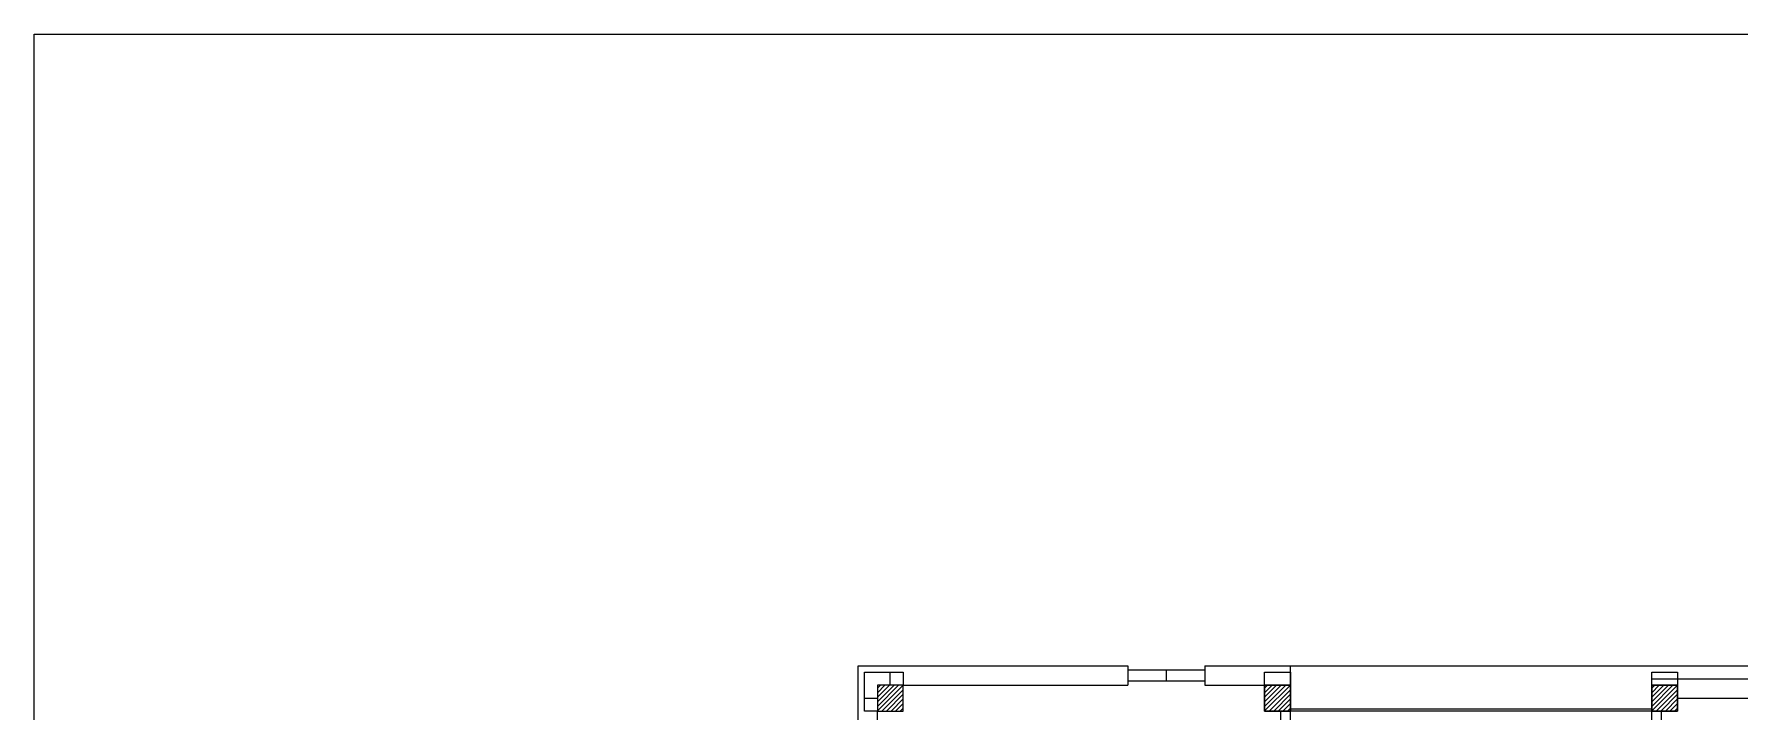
# Model space of a CAD drawing. Extents: x -8 to 729, y -363 to 534.
# Drawn here: x 382.56 to 408.99, y 52.64 to 63.15 of the extents above; entities that cross this region are included whole.
import ezdxf

# ---------------------------------------------------------------- set-up
doc = ezdxf.new("R2010")
doc.units = 0
doc.header["$LTSCALE"] = 0.8
doc.header["$MEASUREMENT"] = 0
doc.layers.get('0').update_dxf_attribs({"color": 3, "linetype": 'CONTINUOUS'})
doc.layers.add('1', color=7, linetype='CONTINUOUS')
doc.layers.add('Desenho base', color=7, linetype='CONTINUOUS')

# ---------------------------------------------------------------- blocks, each defined once
blk = doc.blocks.new('*X24')
at = {"color": 0}
for p, q in [((15.8, 29.801), (16.199, 30.2)), ((15.8, 29.871), (16.129, 30.2)), ((15.8, 29.942), (16.058, 30.2)), ((15.8, 30.013), (15.987, 30.2)), ((15.8, 30.084), (15.916, 30.2)), ((15.8, 30.154), (15.846, 30.2)), ((15.87, 29.8), (16.2, 30.13)), ((15.941, 29.8), (16.2, 30.059)), ((16.011, 29.8), (16.2, 29.989)), ((16.082, 29.8), (16.2, 29.918)), ((16.153, 29.8), (16.2, 29.847))]:
    blk.add_line(p, q, dxfattribs=at)
blk = doc.blocks.new('Folha A3')
at = {"color": 0}
for p, q in [((21, 288), (411, 288)), ((21, 1), (21, 288))]:
    blk.add_line(p, q, dxfattribs=at)

msp = doc.modelspace()

# ---------------------------------------------------------------- linework, layer by layer
at = {"layer": 'Desenho base', "color": 7}
for p, q in [((395.329, 47.656), (395.329, 53.356)), ((395.329, 53.356), (399.51, 53.356)), ((395.429, 52.656), (395.429, 53.256)), ((395.429, 53.256), (396.029, 53.256)), ((395.829, 53.056), (395.829, 53.256)), ((396.029, 53.256), (396.029, 53.056)), ((399.51, 53.356), (399.51, 53.056)), ((400.702, 53.292), (399.51, 53.292)), ((400.106, 53.292), (400.106, 53.119)), ((400.702, 53.356), (402.029, 53.356)), ((400.702, 53.356), (400.702, 53.056)), ((402.029, 53.356), (437.629, 53.356)), ((402.029, 53.056), (402.029, 53.356)), ((407.629, 53.156), (437.629, 53.156)), ((407.629, 53.056), (407.629, 53.156)), ((395.629, 53.056), (395.629, 52.656)), ((396.029, 53.056), (395.629, 53.056)), ((396.029, 53.056), (399.51, 53.056)), ((396.029, 52.656), (396.029, 53.056)), ((400.702, 53.119), (399.51, 53.119)), ((400.702, 53.056), (401.629, 53.056)), ((402.029, 53.056), (401.629, 53.056)), ((401.629, 53.056), (401.629, 52.656)), ((402.029, 52.656), (402.029, 53.056)), ((408.029, 53.056), (407.629, 53.056)), ((407.629, 53.056), (407.629, 52.656)), ((408.029, 52.656), (408.029, 53.056)), ((395.429, 52.856), (395.629, 52.856)), ((395.629, 52.656), (395.429, 52.656)), ((395.629, 50.306), (395.629, 52.656)), ((395.629, 52.656), (396.029, 52.656)), ((401.629, 52.656), (402.029, 52.656)), ((401.879, 50.306), (401.879, 52.656)), ((407.629, 52.686), (402.029, 52.686)), ((407.629, 52.656), (402.029, 52.656)), ((402.029, 51.506), (402.029, 52.656)), ((407.629, 52.656), (408.029, 52.656)), ((407.629, 42.806), (407.629, 52.656)), ((407.779, 42.656), (407.779, 52.656)), ((408.029, 52.856), (413.629, 52.856))]:
    msp.add_line(p, q, dxfattribs=at)
for points in [[(401.629, 53.056), (401.629, 53.256), (402.029, 53.256), (402.029, 53.056)], [(407.629, 53.056), (407.629, 53.256), (408.029, 53.256), (408.029, 53.056)]]:
    msp.add_lwpolyline(points, dxfattribs=at)
for points in [[(395.629, 52.656), (396.029, 52.656), (396.029, 53.056), (395.629, 53.056)], [(401.629, 53.056), (402.029, 53.056), (402.029, 52.656), (401.629, 52.656)], [(407.629, 53.056), (408.029, 53.056), (408.029, 52.656), (407.629, 52.656)]]:
    msp.add_lwpolyline(points, close=True, dxfattribs=at)

# ---------------------------------------------------------------- block references
at = {"layer": '1', "xscale": 0.2268822454281782, "yscale": 0.2268822454281782, "zscale": 0.2268822454281782}
msp.add_blockref('Folha A3', (377.796, -2.197), dxfattribs=at)
at = {"layer": 'Desenho base', "color": 7}
for p in [(379.829, 22.856), (385.829, 22.856), (391.829, 22.856)]:
    msp.add_blockref('*X24', p, dxfattribs=at)

doc.saveas('drawing.dxf')
